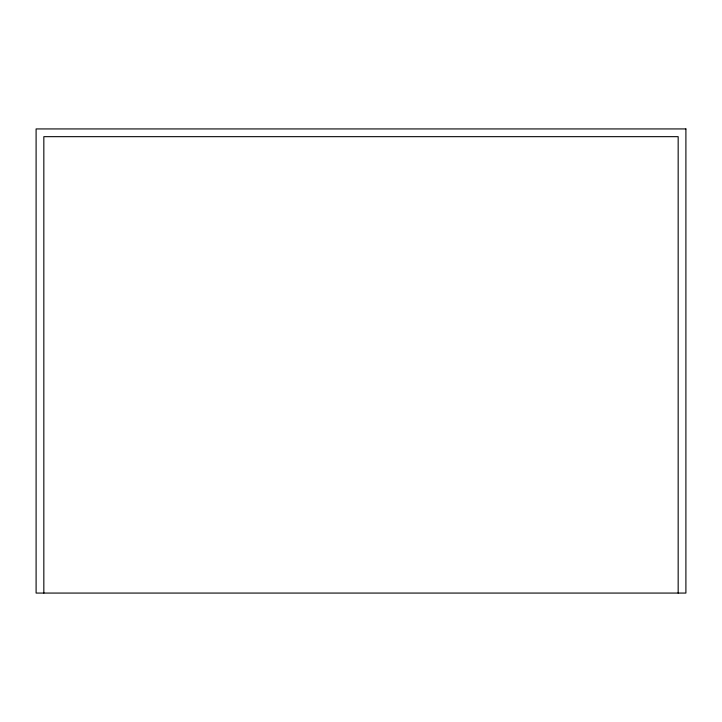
<?xml version="1.0" encoding="UTF-8"?>
<svg xmlns="http://www.w3.org/2000/svg" width="722" height="722" viewBox="0 0 722 722"><rect width="100%" height="100%" fill="white"/><g stroke="black" fill="none" stroke-linecap="round" stroke-linejoin="round"><path stroke-width="1.08" d="M678.166 593.069L678.166 136.666L43.834 136.666L43.834 593.069M685.9 128.931L36.1 128.931L36.1 593.069L685.9 593.069L685.9 128.931"/></g></svg>
